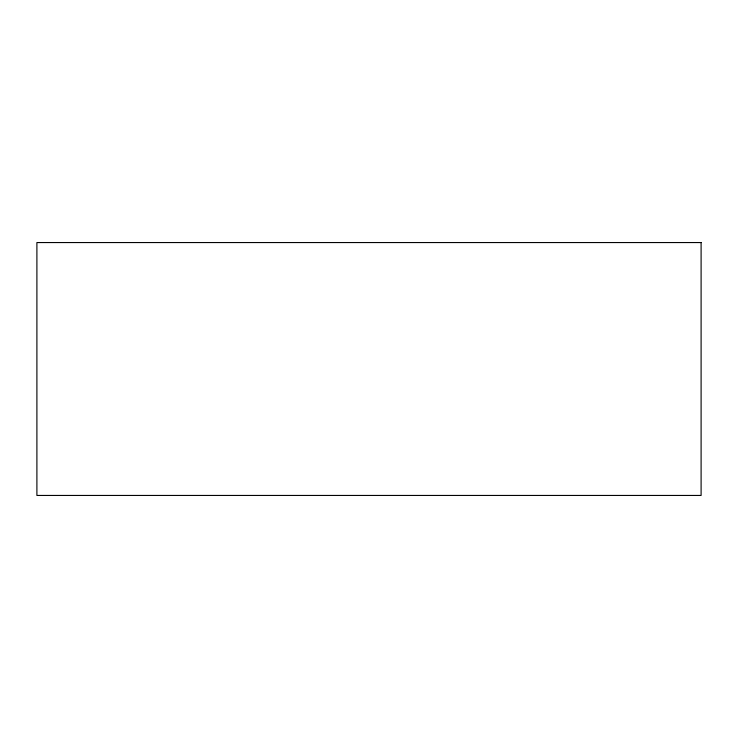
<?xml version="1.0" encoding="UTF-8"?>
<svg xmlns="http://www.w3.org/2000/svg" width="738" height="738" viewBox="0 0 738 738"><rect width="100%" height="100%" fill="white"/><g stroke="black" fill="none" stroke-linecap="round" stroke-linejoin="round"><path stroke-width="1.11" d="M701.1 242.553L36.9 242.553L36.9 495.447L701.1 495.447L701.1 242.553"/></g></svg>
